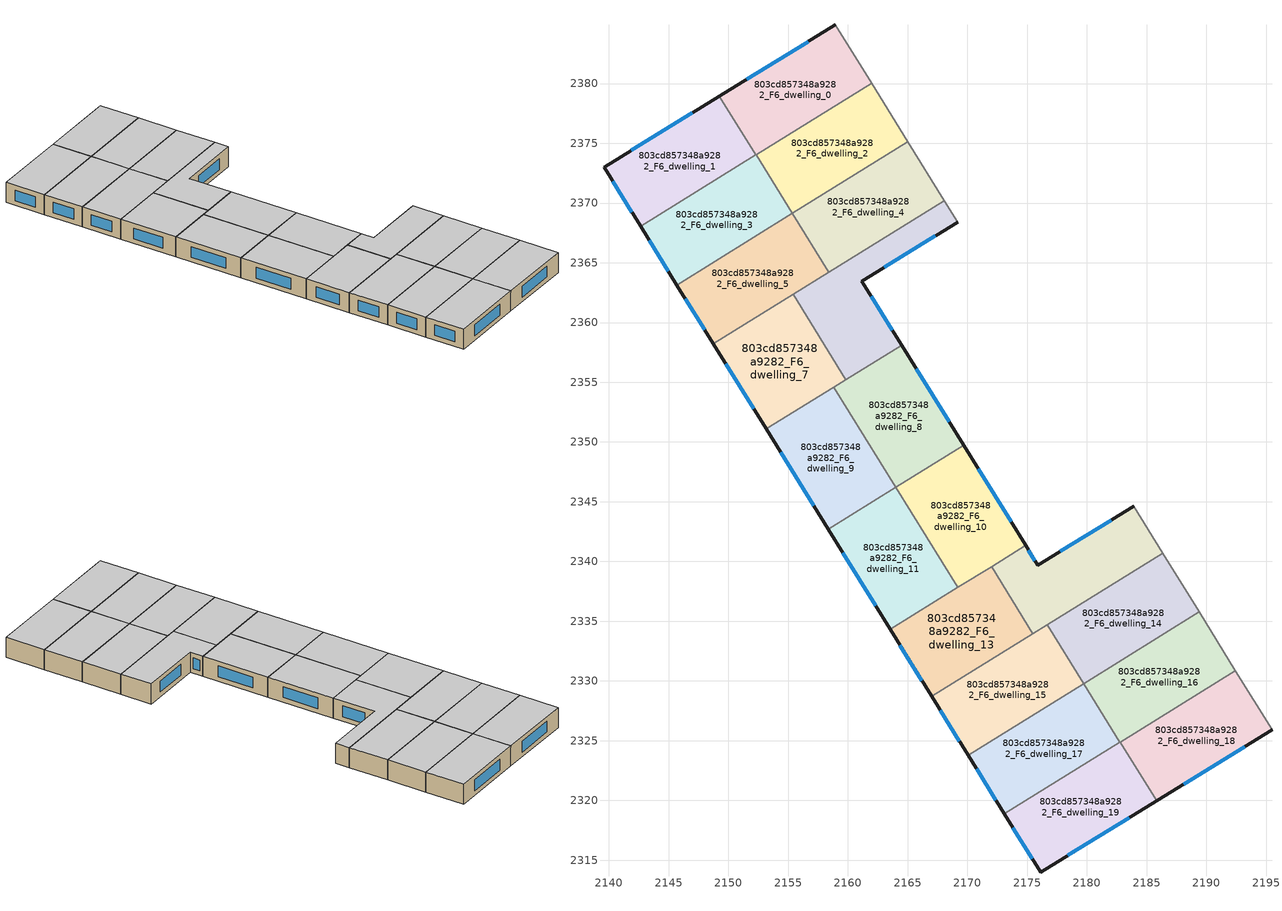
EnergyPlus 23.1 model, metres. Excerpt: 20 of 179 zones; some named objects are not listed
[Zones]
803cd857348a9282_F6_dwelling_0
 floor to 803cd857348a9282_F5_dwelling_0 (EU_floor_Construction): 2158.96,2384.92 2161.99,2380.03 2152.29,2374.03 2149.24,2378.95 z18
 wall outside (EU_wall_Construction): 2158.96,2384.92 2149.24,2378.95 z18:21
 wall adiabatic (EU_wall_Construction): 2161.99,2380.03 2158.96,2384.92 z18:21
 wall to 803cd857348a9282_F6_dwelling_1 (EU_wall_Construction): 2149.24,2378.95 2152.29,2374.03 z18:21
 wall to 803cd857348a9282_F6_dwelling_2 (EU_wall_Construction): 2152.32,2374.04 2161.99,2380.03 z18:21
 wall to 803cd857348a9282_F6_dwelling_3 (EU_wall_Construction): 2152.29,2374.03 2152.32,2374.04 z18:21
 window (EU_Window_Construction): 2156.68,2383.52 2151.53,2380.35 z18.7:20.3
 ceiling to 803cd857348a9282_F7_dwelling_0 (EU_floor_Construction): 2161.99,2380.03 2158.96,2384.92 2149.24,2378.95 2152.29,2374.03 z21
803cd857348a9282_F6_dwelling_1
 floor to 803cd857348a9282_F5_dwelling_1 (EU_floor_Construction): 2149.24,2378.95 2152.29,2374.03 2142.65,2368.06 2139.59,2373 z18
 wall outside (EU_wall_Construction): 2149.24,2378.95 2139.59,2373 2142.65,2368.06 z18:21
 wall to 803cd857348a9282_F6_dwelling_3 (EU_wall_Construction): 2142.65,2368.06 2152.29,2374.03 z18:21
 window (EU_Window_Construction): 2146.98,2377.55 2141.85,2374.4 / 2140.31,2371.84 2141.93,2369.22 z18.7:20.3
 ceiling to 803cd857348a9282_F7_dwelling_1 (EU_floor_Construction): 2152.29,2374.03 2149.24,2378.95 2139.59,2373 2142.65,2368.06 z21
803cd857348a9282_F6_dwelling_10
 floor to 803cd857348a9282_F5_dwelling_10 (EU_floor_Construction): 2169.69,2349.72 2174.88,2341.34 2169.21,2337.83 2164.02,2346.21 z18
 wall outside (EU_wall_Construction): 2174.88,2341.34 2169.69,2349.72 z18:21
 wall to 803cd857348a9282_F6_dwelling_11 (EU_wall_Construction): 2164.02,2346.21 2169.21,2337.83 z18:21
 wall to 803cd857348a9282_F6_dwelling_12 (EU_wall_Construction): 2172.03,2339.57 2174.88,2341.34 z18:21
 wall to 803cd857348a9282_F6_dwelling_8 (EU_wall_Construction): 2169.69,2349.72 2164.02,2346.21 z18:21
 wall to 803cd857348a9282_F6_dwelling_13 (EU_wall_Construction): 2169.21,2337.83 2172.03,2339.57 z18:21
 window (EU_Window_Construction): 2173.66,2343.31 2170.91,2347.75 z18.7:20.3
 ceiling to 803cd857348a9282_F7_dwelling_10 (EU_floor_Construction): 2174.88,2341.34 2169.69,2349.72 2164.02,2346.21 2169.21,2337.83 z21
803cd857348a9282_F6_dwelling_11
 floor to 803cd857348a9282_F5_dwelling_11 (EU_floor_Construction): 2164.02,2346.21 2169.21,2337.83 2163.54,2334.32 2158.35,2342.7 z18
 wall outside (EU_wall_Construction): 2158.35,2342.7 2163.54,2334.32 z18:21
 wall to 803cd857348a9282_F6_dwelling_9 (EU_wall_Construction): 2164.02,2346.21 2158.35,2342.7 z18:21
 wall to 803cd857348a9282_F6_dwelling_13 (EU_wall_Construction): 2163.54,2334.32 2169.21,2337.83 z18:21
 window (EU_Window_Construction): 2159.57,2340.73 2162.32,2336.28 z18.7:20.3
 ceiling to 803cd857348a9282_F7_dwelling_11 (EU_floor_Construction): 2169.21,2337.83 2164.02,2346.21 2158.35,2342.7 2163.54,2334.32 z21
803cd857348a9282_F6_dwelling_12
 floor to 803cd857348a9282_F5_dwelling_12 (EU_floor_Construction): 2183.92,2344.62 2186.35,2340.69 2175.5,2333.96 2172.03,2339.57 2174.88,2341.34 2175.9,2339.69 z18
 wall outside (EU_wall_Construction): 2183.92,2344.62 2175.9,2339.69 2174.88,2341.34 z18:21
 wall adiabatic (EU_wall_Construction): 2186.35,2340.69 2183.92,2344.62 z18:21
 wall to 803cd857348a9282_F6_dwelling_13 (EU_wall_Construction): 2172.03,2339.57 2175.5,2333.96 z18:21
 wall to 803cd857348a9282_F6_dwelling_14 (EU_wall_Construction): 2176.68,2334.7 2186.35,2340.69 z18:21
 wall to 803cd857348a9282_F6_dwelling_15 (EU_wall_Construction): 2175.5,2333.96 2176.68,2334.7 z18:21
 window (EU_Window_Construction): 2182.03,2343.46 2177.78,2340.85 / 2175.66,2340.08 2175.12,2340.95 z18.7:20.3
 ceiling to 803cd857348a9282_F7_dwelling_12 (EU_floor_Construction): 2186.35,2340.69 2183.92,2344.62 2175.9,2339.69 2174.88,2341.34 2172.03,2339.57 2175.5,2333.96 z21
803cd857348a9282_F6_dwelling_13
 floor to 803cd857348a9282_F5_dwelling_13 (EU_floor_Construction): 2172.03,2339.57 2175.5,2333.96 2167.01,2328.71 2163.54,2334.32 z18
 wall outside (EU_wall_Construction): 2163.54,2334.32 2167.01,2328.71 z18:21
 wall to 803cd857348a9282_F6_dwelling_15 (EU_wall_Construction): 2167.01,2328.71 2175.5,2333.96 z18:21
 window (EU_Window_Construction): 2164.36,2333 2166.2,2330.03 z18.7:20.3
 ceiling to 803cd857348a9282_F7_dwelling_13 (EU_floor_Construction): 2175.5,2333.96 2172.03,2339.57 2163.54,2334.32 2167.01,2328.71 z21
803cd857348a9282_F6_dwelling_14
 floor to 803cd857348a9282_F5_dwelling_14 (EU_floor_Construction): 2186.35,2340.69 2189.4,2335.77 2179.73,2329.78 2176.68,2334.7 z18
 wall to 803cd857348a9282_F6_dwelling_15 (EU_wall_Construction): 2176.68,2334.7 2179.73,2329.78 z18:21
 wall adiabatic (EU_wall_Construction): 2189.4,2335.77 2186.35,2340.69 z18:21
 wall to 803cd857348a9282_F6_dwelling_16 (EU_wall_Construction): 2179.73,2329.78 2189.4,2335.77 z18:21
 ceiling to 803cd857348a9282_F7_dwelling_14 (EU_floor_Construction): 2189.4,2335.77 2186.35,2340.69 2176.68,2334.7 2179.73,2329.78 z21
803cd857348a9282_F6_dwelling_15
 floor to 803cd857348a9282_F5_dwelling_15 (EU_floor_Construction): 2176.68,2334.7 2179.73,2329.78 2170.06,2323.79 2167.01,2328.71 z18
 wall outside (EU_wall_Construction): 2167.01,2328.71 2170.06,2323.79 z18:21
 wall to 803cd857348a9282_F6_dwelling_17 (EU_wall_Construction): 2170.06,2323.79 2179.73,2329.78 z18:21
 window (EU_Window_Construction): 2167.73,2327.56 2169.34,2324.95 z18.7:20.3
 ceiling to 803cd857348a9282_F7_dwelling_15 (EU_floor_Construction): 2179.73,2329.78 2176.68,2334.7 2167.01,2328.71 2170.06,2323.79 z21
803cd857348a9282_F6_dwelling_16
 floor to 803cd857348a9282_F5_dwelling_16 (EU_floor_Construction): 2189.4,2335.77 2192.44,2330.85 2182.77,2324.86 2179.72,2329.78 z18
 wall to 803cd857348a9282_F6_dwelling_17 (EU_wall_Construction): 2179.72,2329.78 2182.77,2324.86 z18:21
 wall adiabatic (EU_wall_Construction): 2192.44,2330.85 2189.4,2335.77 z18:21
 wall to 803cd857348a9282_F6_dwelling_18 (EU_wall_Construction): 2182.8,2324.88 2192.44,2330.85 z18:21
 wall to 803cd857348a9282_F6_dwelling_19 (EU_wall_Construction): 2182.77,2324.86 2182.8,2324.88 z18:21
 ceiling to 803cd857348a9282_F7_dwelling_16 (EU_floor_Construction): 2192.44,2330.85 2189.4,2335.77 2179.72,2329.78 2182.77,2324.86 z21
803cd857348a9282_F6_dwelling_17
 floor to 803cd857348a9282_F5_dwelling_17 (EU_floor_Construction): 2179.72,2329.78 2182.77,2324.86 2173.1,2318.88 2170.06,2323.79 z18
 wall outside (EU_wall_Construction): 2170.06,2323.79 2173.1,2318.88 z18:21
 wall to 803cd857348a9282_F6_dwelling_19 (EU_wall_Construction): 2173.1,2318.88 2182.77,2324.86 z18:21
 window (EU_Window_Construction): 2170.77,2322.64 2172.39,2320.03 z18.7:20.3
 ceiling to 803cd857348a9282_F7_dwelling_17 (EU_floor_Construction): 2182.77,2324.86 2179.72,2329.78 2170.06,2323.79 2173.1,2318.88 z21
803cd857348a9282_F6_dwelling_18
 floor to 803cd857348a9282_F5_dwelling_18 (EU_floor_Construction): 2192.44,2330.85 2195.5,2325.91 2185.84,2319.96 2182.8,2324.88 z18
 wall outside (EU_wall_Construction): 2185.84,2319.96 2195.5,2325.91 z18:21
 wall to 803cd857348a9282_F6_dwelling_19 (EU_wall_Construction): 2182.8,2324.88 2185.84,2319.96 z18:21
 wall adiabatic (EU_wall_Construction): 2195.5,2325.91 2192.44,2330.85 z18:21
 window (EU_Window_Construction): 2188.11,2321.36 2193.23,2324.51 z18.7:20.3
 ceiling to 803cd857348a9282_F7_dwelling_18 (EU_floor_Construction): 2195.5,2325.91 2192.44,2330.85 2182.8,2324.88 2185.84,2319.96 z21
803cd857348a9282_F6_dwelling_19
 floor to 803cd857348a9282_F5_dwelling_19 (EU_floor_Construction): 2182.8,2324.88 2185.84,2319.96 2176.13,2313.99 2173.1,2318.88 z18
 wall outside (EU_wall_Construction): 2173.1,2318.88 2176.13,2313.99 2185.84,2319.96 z18:21
 window (EU_Window_Construction): 2178.41,2315.39 2183.56,2318.56 / 2173.81,2317.73 2175.42,2315.13 z18.7:20.3
 ceiling to 803cd857348a9282_F7_dwelling_19 (EU_floor_Construction): 2185.84,2319.96 2182.8,2324.88 2173.1,2318.88 2176.13,2313.99 z21
803cd857348a9282_F6_dwelling_2
 floor to 803cd857348a9282_F5_dwelling_2 (EU_floor_Construction): 2161.99,2380.03 2165.03,2375.11 2155.36,2369.13 2152.32,2374.04 z18
 wall adiabatic (EU_wall_Construction): 2165.03,2375.11 2161.99,2380.03 z18:21
 wall to 803cd857348a9282_F6_dwelling_4 (EU_wall_Construction): 2155.36,2369.13 2165.03,2375.11 z18:21
 wall to 803cd857348a9282_F6_dwelling_3 (EU_wall_Construction): 2152.32,2374.04 2155.36,2369.13 z18:21
 ceiling to 803cd857348a9282_F7_dwelling_2 (EU_floor_Construction): 2165.03,2375.11 2161.99,2380.03 2152.32,2374.04 2155.36,2369.13 z21
803cd857348a9282_F6_dwelling_3
 floor to 803cd857348a9282_F5_dwelling_3 (EU_floor_Construction): 2152.32,2374.04 2155.36,2369.13 2145.69,2363.14 2142.65,2368.06 z18
 wall outside (EU_wall_Construction): 2142.65,2368.06 2145.69,2363.14 z18:21
 wall to 803cd857348a9282_F6_dwelling_5 (EU_wall_Construction): 2145.69,2363.14 2155.36,2369.13 z18:21
 window (EU_Window_Construction): 2143.36,2366.9 2144.98,2364.29 z18.7:20.3
 ceiling to 803cd857348a9282_F7_dwelling_3 (EU_floor_Construction): 2155.36,2369.13 2152.32,2374.04 2142.65,2368.06 2145.69,2363.14 z21
803cd857348a9282_F6_dwelling_4
 floor to 803cd857348a9282_F5_dwelling_4 (EU_floor_Construction): 2165.03,2375.11 2168.08,2370.2 2158.41,2364.21 2155.36,2369.13 z18
 wall adiabatic (EU_wall_Construction): 2168.08,2370.2 2165.03,2375.11 z18:21
 wall to 803cd857348a9282_F6_dwelling_5 (EU_wall_Construction): 2155.36,2369.13 2158.41,2364.21 z18:21
 wall to 803cd857348a9282_F6_dwelling_6 (EU_wall_Construction): 2158.41,2364.21 2168.08,2370.2 z18:21
 ceiling to 803cd857348a9282_F7_dwelling_4 (EU_floor_Construction): 2168.08,2370.2 2165.03,2375.11 2155.36,2369.13 2158.41,2364.21 z21
803cd857348a9282_F6_dwelling_5
 floor to 803cd857348a9282_F5_dwelling_5 (EU_floor_Construction): 2155.36,2369.13 2158.41,2364.21 2148.74,2358.22 2145.69,2363.14 z18
 wall outside (EU_wall_Construction): 2145.69,2363.14 2148.74,2358.22 z18:21
 wall to 803cd857348a9282_F6_dwelling_7 (EU_wall_Construction): 2148.74,2358.22 2155.41,2362.35 z18:21
 wall to 803cd857348a9282_F6_dwelling_6 (EU_wall_Construction): 2155.41,2362.35 2158.41,2364.21 z18:21
 window (EU_Window_Construction): 2146.41,2361.99 2148.02,2359.38 z18.7:20.3
 ceiling to 803cd857348a9282_F7_dwelling_5 (EU_floor_Construction): 2158.41,2364.21 2155.36,2369.13 2145.69,2363.14 2148.74,2358.22 z21
803cd857348a9282_F6_dwelling_6
 floor to 803cd857348a9282_F5_dwelling_6 (EU_floor_Construction): 2168.08,2370.2 2169.19,2368.4 2161.17,2363.47 2164.49,2358.11 2159.82,2355.22 2155.41,2362.35 z18
 wall outside (EU_wall_Construction): 2164.49,2358.11 2161.17,2363.47 2169.19,2368.4 z18:21
 wall to 803cd857348a9282_F6_dwelling_7 (EU_wall_Construction): 2155.41,2362.35 2159.82,2355.22 z18:21
 wall adiabatic (EU_wall_Construction): 2169.19,2368.4 2168.08,2370.2 z18:21
 wall to 803cd857348a9282_F6_dwelling_8 (EU_wall_Construction): 2159.82,2355.22 2164.49,2358.11 z18:21
 window (EU_Window_Construction): 2163.05,2364.63 2167.31,2367.24 / 2163.71,2359.37 2161.95,2362.21 z18.7:20.3
 ceiling to 803cd857348a9282_F7_dwelling_6 (EU_floor_Construction): 2164.49,2358.11 2161.17,2363.47 2169.19,2368.4 2168.08,2370.2 2155.41,2362.35 2159.82,2355.22 z21
803cd857348a9282_F6_dwelling_7
 floor to 803cd857348a9282_F5_dwelling_7 (EU_floor_Construction): 2155.41,2362.35 2159.82,2355.22 2153.15,2351.09 2148.74,2358.22 z18
 wall outside (EU_wall_Construction): 2148.74,2358.22 2153.15,2351.09 z18:21
 wall to 803cd857348a9282_F6_dwelling_9 (EU_wall_Construction): 2153.15,2351.09 2158.82,2354.6 z18:21
 wall to 803cd857348a9282_F6_dwelling_8 (EU_wall_Construction): 2158.82,2354.6 2159.82,2355.22 z18:21
 window (EU_Window_Construction): 2149.77,2356.55 2152.12,2352.77 z18.7:20.3
 ceiling to 803cd857348a9282_F7_dwelling_7 (EU_floor_Construction): 2159.82,2355.22 2155.41,2362.35 2148.74,2358.22 2153.15,2351.09 z21
803cd857348a9282_F6_dwelling_8
 floor to 803cd857348a9282_F5_dwelling_8 (EU_floor_Construction): 2164.49,2358.11 2169.69,2349.72 2164.02,2346.21 2158.82,2354.6 z18
 wall outside (EU_wall_Construction): 2169.69,2349.72 2164.49,2358.11 z18:21
 wall to 803cd857348a9282_F6_dwelling_9 (EU_wall_Construction): 2158.82,2354.6 2164.02,2346.21 z18:21
 window (EU_Window_Construction): 2168.47,2351.69 2165.71,2356.14 z18.7:20.3
 ceiling to 803cd857348a9282_F7_dwelling_8 (EU_floor_Construction): 2169.69,2349.72 2164.49,2358.11 2158.82,2354.6 2164.02,2346.21 z21
803cd857348a9282_F6_dwelling_9
 floor to 803cd857348a9282_F5_dwelling_9 (EU_floor_Construction): 2158.82,2354.6 2164.02,2346.21 2158.35,2342.7 2153.15,2351.09 z18
 wall outside (EU_wall_Construction): 2153.15,2351.09 2158.35,2342.7 z18:21
 window (EU_Window_Construction): 2154.37,2349.12 2157.13,2344.67 z18.7:20.3
 ceiling to 803cd857348a9282_F7_dwelling_9 (EU_floor_Construction): 2164.02,2346.21 2158.82,2354.6 2153.15,2351.09 2158.35,2342.7 z21
[Building]
EU S2 Campaign: North Axis=0; Terrain=City; Solar Distribution=FullExterior
[Site:Location]
Budapest.Ferenc.Liszt.Intl.AP: Latitude=47.437; Longitude=19.256; Time Zone=1; Elevation=185
[SizingPeriod:WeatherFileDays]
AnnualSizingPeriod: Begin Month=1; Begin Day of Month=1; End Month=12; End Day of Month=31; Day of Week for Start Day=Monday; Use Weather File Daylight Saving Period=No; Use Weather File Rain and Snow Indicators=No
[MATERIAL]
EU_InternalMass_Material: Roughness=MediumRough; Thickness=0.1; Conductivity=1; Density=1800; Specific Heat=900; Thermal Absorptance=0.9; Solar Absorptance=0.7; Visible Absorptance=0.7
[MATERIAL:NOMASS] Roughness=MediumRough; Thermal Absorptance=0.9; Solar Absorptance=0.7; Visible Absorptance=0.7
Name | Thermal Resistance
EU_wall_NoMass | 0.832559
EU_floor_NoMass | 0.872794
[WINDOWMATERIAL:SIMPLEGLAZINGSYSTEM]
EU_Window_SimpleGlazing: UFactor=2.79869; Solar Heat Gain Coefficient=0.75; Visible Transmittance=0.75
[CONSTRUCTION]
EU_wall_Construction: EU_wall_NoMass
EU_floor_Construction: EU_floor_NoMass
EU_Window_Construction: EU_Window_SimpleGlazing
EU_InternalMass_Construction: EU_InternalMass_Material
[ZONE] Type=1; Multiplier=1; Ceiling Height=autocalculate; Floor Area=autocalculate; Part of Total Floor Area=Yes
Name | Volume
803cd857348a9282_F6_dwelling_0 | 197.353
803cd857348a9282_F6_dwelling_1 | 197.357
803cd857348a9282_F6_dwelling_10 | 197.372
803cd857348a9282_F6_dwelling_11 | 197.329
803cd857348a9282_F6_dwelling_12 | 197.355
803cd857348a9282_F6_dwelling_13 | 197.344
803cd857348a9282_F6_dwelling_14; 803cd857348a9282_F6_dwelling_2 | 197.336
803cd857348a9282_F6_dwelling_15 | 197.333
803cd857348a9282_F6_dwelling_16 | 197.364
803cd857348a9282_F6_dwelling_17; 803cd857348a9282_F6_dwelling_8 | 197.365
803cd857348a9282_F6_dwelling_18 | 197.339
803cd857348a9282_F6_dwelling_19; 803cd857348a9282_F6_dwelling_7 | 197.354
803cd857348a9282_F6_dwelling_3 | 197.318
803cd857348a9282_F6_dwelling_4; 803cd857348a9282_F6_dwelling_5 | 197.348
803cd857348a9282_F6_dwelling_6 | 197.342
803cd857348a9282_F6_dwelling_9 | 197.322
[INTERNALMASS] Construction=EU_InternalMass_Construction
Name | Zone or ZoneList | Surface Area
803cd857348a9282_F6_dwelling_0_EU_InternalMass | 803cd857348a9282_F6_dwelling_0 | 65.7836
803cd857348a9282_F6_dwelling_1_EU_InternalMass | 803cd857348a9282_F6_dwelling_1 | 65.7851
803cd857348a9282_F6_dwelling_2_EU_InternalMass | 803cd857348a9282_F6_dwelling_2 | 65.7787
803cd857348a9282_F6_dwelling_3_EU_InternalMass | 803cd857348a9282_F6_dwelling_3 | 65.7709
803cd857348a9282_F6_dwelling_4_EU_InternalMass | 803cd857348a9282_F6_dwelling_4 | 65.7838
803cd857348a9282_F6_dwelling_5_EU_InternalMass | 803cd857348a9282_F6_dwelling_5 | 65.7813
803cd857348a9282_F6_dwelling_6_EU_InternalMass | 803cd857348a9282_F6_dwelling_6 | 65.7794
803cd857348a9282_F6_dwelling_7_EU_InternalMass | 803cd857348a9282_F6_dwelling_7 | 65.7839
803cd857348a9282_F6_dwelling_8_EU_InternalMass | 803cd857348a9282_F6_dwelling_8 | 65.7864
803cd857348a9282_F6_dwelling_9_EU_InternalMass | 803cd857348a9282_F6_dwelling_9 | 65.7741
803cd857348a9282_F6_dwelling_10_EU_InternalMass | 803cd857348a9282_F6_dwelling_10 | 65.7834
803cd857348a9282_F6_dwelling_11_EU_InternalMass | 803cd857348a9282_F6_dwelling_11 | 65.7769
803cd857348a9282_F6_dwelling_12_EU_InternalMass | 803cd857348a9282_F6_dwelling_12 | 65.786
803cd857348a9282_F6_dwelling_13_EU_InternalMass | 803cd857348a9282_F6_dwelling_13 | 65.7796
803cd857348a9282_F6_dwelling_14_EU_InternalMass | 803cd857348a9282_F6_dwelling_14 | 65.7787
803cd857348a9282_F6_dwelling_15_EU_InternalMass | 803cd857348a9282_F6_dwelling_15 | 65.7773
803cd857348a9282_F6_dwelling_16_EU_InternalMass | 803cd857348a9282_F6_dwelling_16 | 65.7892
803cd857348a9282_F6_dwelling_17_EU_InternalMass | 803cd857348a9282_F6_dwelling_17 | 65.7868
803cd857348a9282_F6_dwelling_18_EU_InternalMass | 803cd857348a9282_F6_dwelling_18 | 65.7796
803cd857348a9282_F6_dwelling_19_EU_InternalMass | 803cd857348a9282_F6_dwelling_19 | 65.7836
[OTHEREQUIPMENT] Fuel Type=Electricity; Design Level Calculation Method=Watts/Area; Power per Zone Floor Area=1; Fraction Latent=0; Fraction Radiant=0; Fraction Lost=0; Carbon Dioxide Generation Rate=0; EndUse Subcategory=EU_Step8_InternalGains
Name | Zone or ZoneList or Space or SpaceList | Schedule
EU_Step8_InternalGain_803cd857348a9282_F6_dwelling_0_f000 | 803cd857348a9282_F6_dwelling_0 | EU_Step8_GainSchedule_803cd857348a9282_F6_dwelling_0_f000
EU_Step8_InternalGain_803cd857348a9282_F6_dwelling_1_f000 | 803cd857348a9282_F6_dwelling_1 | EU_Step8_GainSchedule_803cd857348a9282_F6_dwelling_1_f000
EU_Step8_InternalGain_803cd857348a9282_F6_dwelling_2_f000 | 803cd857348a9282_F6_dwelling_2 | EU_Step8_GainSchedule_803cd857348a9282_F6_dwelling_2_f000
EU_Step8_InternalGain_803cd857348a9282_F6_dwelling_3_f000 | 803cd857348a9282_F6_dwelling_3 | EU_Step8_GainSchedule_803cd857348a9282_F6_dwelling_3_f000
EU_Step8_InternalGain_803cd857348a9282_F6_dwelling_4_f000 | 803cd857348a9282_F6_dwelling_4 | EU_Step8_GainSchedule_803cd857348a9282_F6_dwelling_4_f000
EU_Step8_InternalGain_803cd857348a9282_F6_dwelling_5_f000 | 803cd857348a9282_F6_dwelling_5 | EU_Step8_GainSchedule_803cd857348a9282_F6_dwelling_5_f000
EU_Step8_InternalGain_803cd857348a9282_F6_dwelling_6_f000 | 803cd857348a9282_F6_dwelling_6 | EU_Step8_GainSchedule_803cd857348a9282_F6_dwelling_6_f000
EU_Step8_InternalGain_803cd857348a9282_F6_dwelling_7_f000 | 803cd857348a9282_F6_dwelling_7 | EU_Step8_GainSchedule_803cd857348a9282_F6_dwelling_7_f000
EU_Step8_InternalGain_803cd857348a9282_F6_dwelling_8_f000 | 803cd857348a9282_F6_dwelling_8 | EU_Step8_GainSchedule_803cd857348a9282_F6_dwelling_8_f000
EU_Step8_InternalGain_803cd857348a9282_F6_dwelling_9_f000 | 803cd857348a9282_F6_dwelling_9 | EU_Step8_GainSchedule_803cd857348a9282_F6_dwelling_9_f000
EU_Step8_InternalGain_803cd857348a9282_F6_dwelling_10_f000 | 803cd857348a9282_F6_dwelling_10 | EU_Step8_GainSchedule_803cd857348a9282_F6_dwelling_10_f000
EU_Step8_InternalGain_803cd857348a9282_F6_dwelling_11_f000 | 803cd857348a9282_F6_dwelling_11 | EU_Step8_GainSchedule_803cd857348a9282_F6_dwelling_11_f000
EU_Step8_InternalGain_803cd857348a9282_F6_dwelling_12_f000 | 803cd857348a9282_F6_dwelling_12 | EU_Step8_GainSchedule_803cd857348a9282_F6_dwelling_12_f000
EU_Step8_InternalGain_803cd857348a9282_F6_dwelling_13_f000 | 803cd857348a9282_F6_dwelling_13 | EU_Step8_GainSchedule_803cd857348a9282_F6_dwelling_13_f000
EU_Step8_InternalGain_803cd857348a9282_F6_dwelling_14_f000 | 803cd857348a9282_F6_dwelling_14 | EU_Step8_GainSchedule_803cd857348a9282_F6_dwelling_14_f000
EU_Step8_InternalGain_803cd857348a9282_F6_dwelling_15_f000 | 803cd857348a9282_F6_dwelling_15 | EU_Step8_GainSchedule_803cd857348a9282_F6_dwelling_15_f000
EU_Step8_InternalGain_803cd857348a9282_F6_dwelling_16_f000 | 803cd857348a9282_F6_dwelling_16 | EU_Step8_GainSchedule_803cd857348a9282_F6_dwelling_16_f000
EU_Step8_InternalGain_803cd857348a9282_F6_dwelling_17_f000 | 803cd857348a9282_F6_dwelling_17 | EU_Step8_GainSchedule_803cd857348a9282_F6_dwelling_17_f000
EU_Step8_InternalGain_803cd857348a9282_F6_dwelling_18_f000 | 803cd857348a9282_F6_dwelling_18 | EU_Step8_GainSchedule_803cd857348a9282_F6_dwelling_18_f000
EU_Step8_InternalGain_803cd857348a9282_F6_dwelling_19_f000 | 803cd857348a9282_F6_dwelling_19 | EU_Step8_GainSchedule_803cd857348a9282_F6_dwelling_19_f000
[ZONEVENTILATION:DESIGNFLOWRATE] Schedule=EU_AlwaysOn; Design Flow Rate Calculation Method=AirChanges/Hour; Air Changes per Hour=0.475469; Ventilation Type=Natural; Fan Pressure Rise=0; Fan Total Efficiency=1; Constant Term Coefficient=1; Temperature Term Coefficient=0; Velocity Term Coefficient=0; Velocity Squared Term Coefficient=0; Minimum Indoor Temperature=-100; Maximum Indoor Temperature=100; Delta Temperature=-100; Minimum Outdoor Temperature=-100; Maximum Outdoor Temperature=100; Maximum Wind Speed=40
Name | Zone or ZoneList or Space or SpaceList
EU_ConstantAir_803cd857348a9282_F6_dwelling_0 | 803cd857348a9282_F6_dwelling_0
EU_ConstantAir_803cd857348a9282_F6_dwelling_1 | 803cd857348a9282_F6_dwelling_1
EU_ConstantAir_803cd857348a9282_F6_dwelling_2 | 803cd857348a9282_F6_dwelling_2
EU_ConstantAir_803cd857348a9282_F6_dwelling_3 | 803cd857348a9282_F6_dwelling_3
EU_ConstantAir_803cd857348a9282_F6_dwelling_4 | 803cd857348a9282_F6_dwelling_4
EU_ConstantAir_803cd857348a9282_F6_dwelling_5 | 803cd857348a9282_F6_dwelling_5
EU_ConstantAir_803cd857348a9282_F6_dwelling_6 | 803cd857348a9282_F6_dwelling_6
EU_ConstantAir_803cd857348a9282_F6_dwelling_7 | 803cd857348a9282_F6_dwelling_7
EU_ConstantAir_803cd857348a9282_F6_dwelling_8 | 803cd857348a9282_F6_dwelling_8
EU_ConstantAir_803cd857348a9282_F6_dwelling_9 | 803cd857348a9282_F6_dwelling_9
EU_ConstantAir_803cd857348a9282_F6_dwelling_10 | 803cd857348a9282_F6_dwelling_10
EU_ConstantAir_803cd857348a9282_F6_dwelling_11 | 803cd857348a9282_F6_dwelling_11
EU_ConstantAir_803cd857348a9282_F6_dwelling_12 | 803cd857348a9282_F6_dwelling_12
EU_ConstantAir_803cd857348a9282_F6_dwelling_13 | 803cd857348a9282_F6_dwelling_13
EU_ConstantAir_803cd857348a9282_F6_dwelling_14 | 803cd857348a9282_F6_dwelling_14
EU_ConstantAir_803cd857348a9282_F6_dwelling_15 | 803cd857348a9282_F6_dwelling_15
EU_ConstantAir_803cd857348a9282_F6_dwelling_16 | 803cd857348a9282_F6_dwelling_16
EU_ConstantAir_803cd857348a9282_F6_dwelling_17 | 803cd857348a9282_F6_dwelling_17
EU_ConstantAir_803cd857348a9282_F6_dwelling_18 | 803cd857348a9282_F6_dwelling_18
EU_ConstantAir_803cd857348a9282_F6_dwelling_19 | 803cd857348a9282_F6_dwelling_19
[HVACTEMPLATE:ZONE:IDEALLOADSAIRSYSTEM] System Availability Schedule=EU_AlwaysOn; Maximum Heating Supply Air Temperature=50; Minimum Cooling Supply Air Temperature=13; Maximum Heating Supply Air Humidity Ratio=0.0156; Minimum Cooling Supply Air Humidity Ratio=0.0077; Heating Limit=NoLimit; Cooling Limit=NoLimit; Heating Availability Schedule=EU_AlwaysOn; Cooling Availability Schedule=EU_CoolingOff; Dehumidification Control Type=ConstantSensibleHeatRatio; Cooling Sensible Heat Ratio=0.7; Dehumidification Setpoint=60; Humidification Control Type=None; Humidification Setpoint=30; Outdoor Air Method=None; Outdoor Air Flow Rate per Person=0.00944; Outdoor Air Flow Rate per Zone Floor Area=0; Outdoor Air Flow Rate per Zone=0; Demand Controlled Ventilation Type=None; Outdoor Air Economizer Type=NoEconomizer; Heat Recovery Type=None; Sensible Heat Recovery Effectiveness=0.7; Latent Heat Recovery Effectiveness=0.65
Name | Template Thermostat
803cd857348a9282_F6_dwelling_0 | EU_HeatOnly_803cd857348a9282_F6_dwelling_0
803cd857348a9282_F6_dwelling_1 | EU_HeatOnly_803cd857348a9282_F6_dwelling_1
803cd857348a9282_F6_dwelling_2 | EU_HeatOnly_803cd857348a9282_F6_dwelling_2
803cd857348a9282_F6_dwelling_3 | EU_HeatOnly_803cd857348a9282_F6_dwelling_3
803cd857348a9282_F6_dwelling_4 | EU_HeatOnly_803cd857348a9282_F6_dwelling_4
803cd857348a9282_F6_dwelling_5 | EU_HeatOnly_803cd857348a9282_F6_dwelling_5
803cd857348a9282_F6_dwelling_6 | EU_HeatOnly_803cd857348a9282_F6_dwelling_6
803cd857348a9282_F6_dwelling_7 | EU_HeatOnly_803cd857348a9282_F6_dwelling_7
803cd857348a9282_F6_dwelling_8 | EU_HeatOnly_803cd857348a9282_F6_dwelling_8
803cd857348a9282_F6_dwelling_9 | EU_HeatOnly_803cd857348a9282_F6_dwelling_9
803cd857348a9282_F6_dwelling_10 | EU_HeatOnly_803cd857348a9282_F6_dwelling_10
803cd857348a9282_F6_dwelling_11 | EU_HeatOnly_803cd857348a9282_F6_dwelling_11
803cd857348a9282_F6_dwelling_12 | EU_HeatOnly_803cd857348a9282_F6_dwelling_12
803cd857348a9282_F6_dwelling_13 | EU_HeatOnly_803cd857348a9282_F6_dwelling_13
803cd857348a9282_F6_dwelling_14 | EU_HeatOnly_803cd857348a9282_F6_dwelling_14
803cd857348a9282_F6_dwelling_15 | EU_HeatOnly_803cd857348a9282_F6_dwelling_15
803cd857348a9282_F6_dwelling_16 | EU_HeatOnly_803cd857348a9282_F6_dwelling_16
803cd857348a9282_F6_dwelling_17 | EU_HeatOnly_803cd857348a9282_F6_dwelling_17
803cd857348a9282_F6_dwelling_18 | EU_HeatOnly_803cd857348a9282_F6_dwelling_18
803cd857348a9282_F6_dwelling_19 | EU_HeatOnly_803cd857348a9282_F6_dwelling_19
[SIZING:ZONE] Zone Cooling Design Supply Air Temperature Input Method=SupplyAirTemperature; Zone Cooling Design Supply Air Temperature=13; Zone Heating Design Supply Air Temperature Input Method=SupplyAirTemperature; Zone Heating Design Supply Air Temperature=50; Zone Cooling Design Supply Air Humidity Ratio=0.008; Zone Heating Design Supply Air Humidity Ratio=0.008; Cooling Design Air Flow Method=DesignDay; Cooling Design Air Flow Rate=0; Cooling Minimum Air Flow per Zone Floor Area=0.000762; Cooling Minimum Air Flow=0; Cooling Minimum Air Flow Fraction=0.2; Heating Design Air Flow Method=DesignDay; Heating Design Air Flow Rate=0; Heating Maximum Air Flow per Zone Floor Area=0.002032; Heating Maximum Air Flow=0.141576; Heating Maximum Air Flow Fraction=0.3; Account for Dedicated Outdoor Air System=No; Dedicated Outdoor Air System Control Strategy=NeutralSupplyAir; Dedicated Outdoor Air Low Setpoint Temperature for Design=autosize; Dedicated Outdoor Air High Setpoint Temperature for Design=autosize; Zone Load Sizing Method=Sensible Load Only No Latent Load; Zone Latent Cooling Design Supply Air Humidity Ratio Input Method=HumidityRatioDifference; Zone Cooling Design Supply Air Humidity Ratio Difference=0.005; Zone Latent Heating Design Supply Air Humidity Ratio Input Method=HumidityRatioDifference; Zone Humidification Design Supply Air Humidity Ratio Difference=0.005
803cd857348a9282_F6_dwelling_0; 803cd857348a9282_F6_dwelling_1; 803cd857348a9282_F6_dwelling_2; 803cd857348a9282_F6_dwelling_3; 803cd857348a9282_F6_dwelling_4; 803cd857348a9282_F6_dwelling_5; 803cd857348a9282_F6_dwelling_6; 803cd857348a9282_F6_dwelling_7; 803cd857348a9282_F6_dwelling_8; 803cd857348a9282_F6_dwelling_9; 803cd857348a9282_F6_dwelling_10; 803cd857348a9282_F6_dwelling_11; 803cd857348a9282_F6_dwelling_12; 803cd857348a9282_F6_dwelling_13; 803cd857348a9282_F6_dwelling_14; 803cd857348a9282_F6_dwelling_15; 803cd857348a9282_F6_dwelling_16; 803cd857348a9282_F6_dwelling_17; 803cd857348a9282_F6_dwelling_18; 803cd857348a9282_F6_dwelling_19
[SCHEDULE:CONSTANT]
Name | Hourly Value
EU_AlwaysOn | 1
EU_CoolingOff | 0
[SCHEDULE:FILE] Column Number=1; Rows to Skip at Top=0; Number of Hours of Data=8760; Column Separator=Comma; Interpolate to Timestep=No; Minutes per Item=60; Adjust Schedule for Daylight Savings=Yes
Name | File
EU_Step8_GainSchedule_803cd857348a9282_F6_dwelling_0_f000 | ../../schedules/803cd857348a9282/803cd857348a9282_F6_dwelling_0_f000_gain.csv
EU_Step8_GainSchedule_803cd857348a9282_F6_dwelling_1_f000 | ../../schedules/803cd857348a9282/803cd857348a9282_F6_dwelling_1_f000_gain.csv
EU_Step8_GainSchedule_803cd857348a9282_F6_dwelling_2_f000 | ../../schedules/803cd857348a9282/803cd857348a9282_F6_dwelling_2_f000_gain.csv
EU_Step8_GainSchedule_803cd857348a9282_F6_dwelling_3_f000 | ../../schedules/803cd857348a9282/803cd857348a9282_F6_dwelling_3_f000_gain.csv
EU_Step8_GainSchedule_803cd857348a9282_F6_dwelling_4_f000 | ../../schedules/803cd857348a9282/803cd857348a9282_F6_dwelling_4_f000_gain.csv
EU_Step8_GainSchedule_803cd857348a9282_F6_dwelling_5_f000 | ../../schedules/803cd857348a9282/803cd857348a9282_F6_dwelling_5_f000_gain.csv
EU_Step8_GainSchedule_803cd857348a9282_F6_dwelling_6_f000 | ../../schedules/803cd857348a9282/803cd857348a9282_F6_dwelling_6_f000_gain.csv
EU_Step8_GainSchedule_803cd857348a9282_F6_dwelling_7_f000 | ../../schedules/803cd857348a9282/803cd857348a9282_F6_dwelling_7_f000_gain.csv
EU_Step8_GainSchedule_803cd857348a9282_F6_dwelling_8_f000 | ../../schedules/803cd857348a9282/803cd857348a9282_F6_dwelling_8_f000_gain.csv
EU_Step8_GainSchedule_803cd857348a9282_F6_dwelling_9_f000 | ../../schedules/803cd857348a9282/803cd857348a9282_F6_dwelling_9_f000_gain.csv
EU_Step8_GainSchedule_803cd857348a9282_F6_dwelling_10_f000 | ../../schedules/803cd857348a9282/803cd857348a9282_F6_dwelling_10_f000_gain.csv
EU_Step8_GainSchedule_803cd857348a9282_F6_dwelling_11_f000 | ../../schedules/803cd857348a9282/803cd857348a9282_F6_dwelling_11_f000_gain.csv
EU_Step8_GainSchedule_803cd857348a9282_F6_dwelling_12_f000 | ../../schedules/803cd857348a9282/803cd857348a9282_F6_dwelling_12_f000_gain.csv
EU_Step8_GainSchedule_803cd857348a9282_F6_dwelling_13_f000 | ../../schedules/803cd857348a9282/803cd857348a9282_F6_dwelling_13_f000_gain.csv
EU_Step8_GainSchedule_803cd857348a9282_F6_dwelling_14_f000 | ../../schedules/803cd857348a9282/803cd857348a9282_F6_dwelling_14_f000_gain.csv
EU_Step8_GainSchedule_803cd857348a9282_F6_dwelling_15_f000 | ../../schedules/803cd857348a9282/803cd857348a9282_F6_dwelling_15_f000_gain.csv
EU_Step8_GainSchedule_803cd857348a9282_F6_dwelling_16_f000 | ../../schedules/803cd857348a9282/803cd857348a9282_F6_dwelling_16_f000_gain.csv
EU_Step8_GainSchedule_803cd857348a9282_F6_dwelling_17_f000 | ../../schedules/803cd857348a9282/803cd857348a9282_F6_dwelling_17_f000_gain.csv
EU_Step8_GainSchedule_803cd857348a9282_F6_dwelling_18_f000 | ../../schedules/803cd857348a9282/803cd857348a9282_F6_dwelling_18_f000_gain.csv
EU_Step8_GainSchedule_803cd857348a9282_F6_dwelling_19_f000 | ../../schedules/803cd857348a9282/803cd857348a9282_F6_dwelling_19_f000_gain.csv
